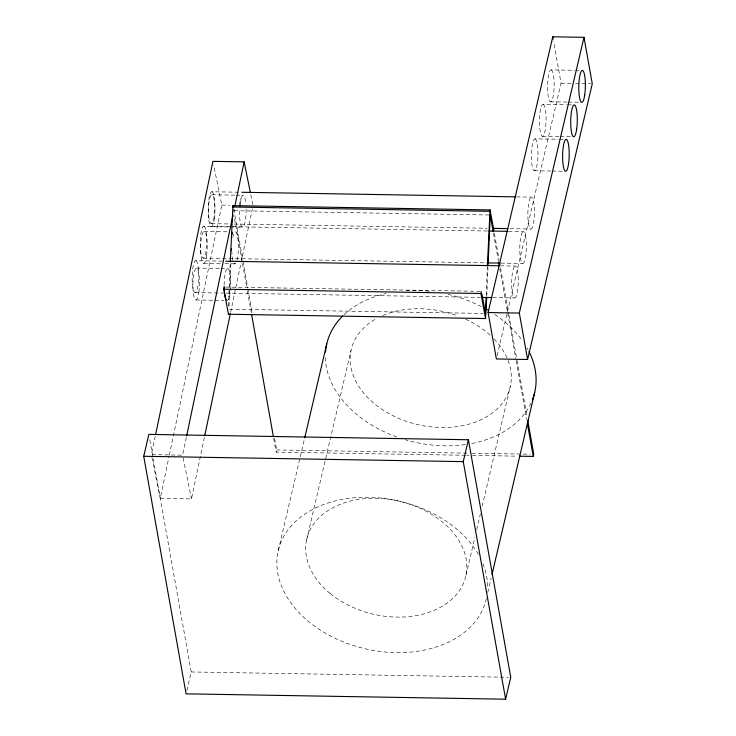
<?xml version="1.0" encoding="UTF-8"?>
<svg xmlns="http://www.w3.org/2000/svg" width="736" height="736" viewBox="0 0 736 736"><rect width="100%" height="100%" fill="white"/><g stroke="black" fill="none" stroke-linecap="round" stroke-linejoin="round"><path stroke-width="0.55" stroke-dasharray="3.68 2.76" d="M228.418 306.084L229.071 290.637M229.2 287.546L230.248 262.826M229.062 306.277L229.761 289.8M229.899 286.497L230.874 263.433M486.174 294.943L487.352 267.131M486.772 296.304L487.977 267.738M155.232 436.319L151.386 454.646L182.602 455.17L186.447 436.834M204.378 437.414L191.48 498.879L160.264 498.355L169.087 456.302M169.308 455.225L221.812 205.068L213.67 165.002M233.735 211.48L234.195 209.318M230.626 312.34L235.603 288.613M235.824 287.537L252.347 208.822M186.852 690.561L191.213 671.959L149.666 438.923M465.538 455.29L276.147 452.125L276.653 449.963L274.215 436.264M278.236 550.73L300.003 457.948M300.26 456.826L304.456 438.941M306.553 540.086L351.017 350.511M497.168 355.617L561.062 83.214L553.592 41.326M465.98 575.35L474.867 537.436M476.698 529.626L480.36 514.013M482.19 506.212L510.444 385.774M487.784 592.462L491.188 577.935M551.209 69.92A15.953 3.284 -89 0 1 553.518 94.236A15.953 3.284 -89 0 1 547.842 93.426A15.953 3.284 -89 0 1 551.209 69.92L574.623 70.306M575.736 70.325L579.085 70.38M561.062 83.214L571.099 83.38M575.552 83.462L591.164 83.72M550.51 101.807L567.235 102.083M568.348 102.102L579.499 102.286M543.131 104.383A15.953 3.284 -89 0 1 545.44 128.708A15.953 3.284 -89 0 1 539.764 127.898A15.953 3.284 -89 0 1 543.131 104.383L566.536 104.779M567.658 104.797L572.111 104.871M542.423 136.27L559.148 136.556M560.262 136.574L571.412 136.758M535.044 138.856A15.953 3.284 -89 0 1 537.354 163.171A15.953 3.284 -89 0 1 531.677 162.362A15.953 3.284 -89 0 1 535.044 138.856L558.458 139.242M559.572 139.26L564.034 139.334M534.336 170.743L551.062 171.019M552.175 171.037L563.325 171.221M211.959 191.765A15.953 3.284 -89 0 1 214.268 216.09A15.953 3.284 -89 0 1 208.592 215.28A15.953 3.284 -89 0 1 211.959 191.765L238.4 192.206M516.552 196.871L531.493 197.119A15.953 3.284 -89 0 1 533.812 221.444A15.953 3.284 -89 0 1 528.126 220.634A15.953 3.284 -89 0 1 531.493 197.119M211.756 194.746L235.17 195.141M236.284 195.16L242.972 195.27M221.812 205.068L229.614 205.197M234.25 210.708L489.063 214.986M211.25 223.652L229.641 223.965M234.241 224.038L487.112 228.28M510.103 228.657L530.794 229.006M203.872 226.237A15.953 3.284 -89 0 1 206.181 250.553A15.953 3.284 -89 0 1 200.505 249.743A15.953 3.284 -89 0 1 203.872 226.237L231.463 226.697M232.613 226.716L487.784 230.994M508.466 231.334L523.416 231.592A15.953 3.284 -89 0 1 525.725 255.907A15.953 3.284 -89 0 1 520.048 255.098A15.953 3.284 -89 0 1 523.416 231.592M211.444 226.66L229.282 226.964M230.396 226.982L242.659 227.185M204.065 231.408L228.592 231.822M203.173 258.124L485.926 262.862M500.866 263.111L522.707 263.479M195.794 260.7A15.953 3.284 -89 0 1 198.104 285.025A15.953 3.284 -89 0 1 192.427 284.216A15.953 3.284 -89 0 1 195.794 260.7L222.226 261.142M500.388 265.806L515.329 266.055A15.953 3.284 -89 0 1 517.638 290.38A15.953 3.284 -89 0 1 511.962 289.57A15.953 3.284 -89 0 1 515.329 266.055M203.752 263.322L220.469 263.608M224.931 263.681L234.968 263.847M196.374 268.07L219.788 268.465M220.901 268.484L227.59 268.594A15.971 3.294 -89 0 1 230.727 284.068A15.971 3.294 -89 0 1 227.268 300.509M225.492 287.058L480.295 291.327M195.086 292.588L224.968 293.094M226.118 293.112L480.139 297.362M492.789 297.574L514.62 297.942M196.052 299.984L213.891 300.288M215.004 300.306L223.928 300.454M229.439 309.194L483.101 313.444M276.653 449.963L469.485 453.201M471.785 453.238L530.316 454.213M466.688 455.317L468.979 455.354M472.42 455.409L517.187 456.164M191.213 671.959L508.456 677.276M250.801 194.663L252.844 204.682M183.154 457.902L191.48 498.879M151.938 457.378L160.264 498.355M494.39 233.45L498.99 259.238M500.489 267.674L508.76 314.06M508.953 315.109L516.654 358.34M517.031 360.447L527.178 417.376M493.414 232.99L498.484 261.39M499.799 268.769L507.5 312M507.693 313.048L515.77 358.386M516.148 360.493L526.682 419.529M233.726 209.19L242.825 260.204M243.009 261.252L247.71 287.61M247.894 288.668L252.218 312.91M234.582 218.997L241.942 260.24M242.503 263.405L246.827 287.656M247.388 290.821L251.335 312.956M273.709 438.417L276.147 452.125M486.358 598.515A106.766 75.762 13.2 0 1 332.902 637.201A106.766 75.762 13.2 0 1 310.344 510.674A106.766 75.762 13.2 0 1 478.556 554.751M482.945 563.804A106.766 75.762 13.2 0 1 487.591 587.742M531.052 402.988A106.766 75.762 13.2 0 1 471.472 443.55M465.456 444.553A106.766 75.762 13.2 0 1 405.104 439.696M396.86 436.991A106.766 75.762 13.2 0 1 325.349 356.454M344.117 314.603A106.766 75.762 13.2 0 1 386.06 293.563M406.318 290.702A106.766 75.762 13.2 0 1 431.885 291.52M447.93 294.363A106.766 75.762 13.2 0 1 482.246 307.022M494.804 314.465A106.766 75.762 13.2 0 1 522.56 340.906M527.059 347.944A106.766 75.762 13.2 0 1 528.052 349.729M494.031 338.992A81.65 57.932 13.2 0 1 481.813 419.327A81.65 57.932 13.2 0 1 369.408 399.28A81.65 57.932 13.2 0 1 377.264 318.164M382.729 315.551A81.65 57.932 13.2 0 1 458.013 316.002M465.575 319.166A81.65 57.932 13.2 0 1 490.222 335.294M224.13 285.053A15.971 3.294 -89 0 1 227.58 268.594M232.788 237.535A15.971 3.294 -89 0 1 237.673 236.817A15.971 3.294 -89 0 1 236.964 260.415M235.925 263.019A15.971 3.294 -89 0 1 233.864 263.074M232.907 260.535A15.971 3.294 -89 0 1 231.886 252.255M241.261 197.791A15.971 3.294 -89 0 1 245.861 203.955M246.109 209.162A15.971 3.294 -89 0 1 242.503 227.194A15.971 3.294 -89 0 1 239.614 208.61M240.368 201.489A15.971 3.294 -89 0 1 240.598 200.293M330.234 593.556A81.65 57.932 13.2 0 0 464.434 580.824A81.65 57.932 13.2 0 0 364.118 498.769A81.65 57.932 13.2 0 0 330.234 593.556M198.895 292.275A15.971 3.294 -89 0 0 196.53 268.07A15.971 3.294 -89 0 0 193.209 291.741A15.971 3.294 -89 0 0 198.895 292.275M206.595 255.613A15.971 3.294 -89 0 0 204.231 231.408A15.971 3.294 -89 0 0 200.9 255.079A15.971 3.294 -89 0 0 206.595 255.613M214.286 218.951A15.971 3.294 -89 0 0 211.922 194.746A15.971 3.294 -89 0 0 208.592 218.417A15.971 3.294 -89 0 0 214.286 218.951"/><path stroke-width="1.1" d="M230.294 261.795L232.944 205.629L490.066 209.935L493.838 230.386M231.408 250.866L231.49 248.805M232.107 234.379L232.19 232.318M232.843 216.872L232.935 214.811M486.045 298.034L485.392 313.49L481.942 294.115M487.398 266.101L490.047 209.935M486.726 297.399L485.558 318.55L480.939 293.498L481.381 291.612M488.115 264.445L489.035 242.816M489.081 241.785L490.213 215.004L493.175 231.61M228.712 313.582L228.408 314.235L223.836 289.193L224.278 287.307M155.682 434.157L212.934 161.359L244.15 161.874L250.249 191.93M186.677 435.758L232.383 217.948M234.867 206.089L244.15 161.874M204.829 435.261L230.396 313.416M143.722 456.283L148.856 434.396L468.39 439.751L510.747 677.313L505.614 699.2L186.079 693.846L143.722 456.283L463.257 461.638L468.39 439.751M304.722 437.828L326.747 343.924M488.106 312.552L552.782 36.8L583.998 37.324L592.278 83.738L527.602 359.49L496.386 358.966L488.106 312.552L519.322 313.067L583.998 37.324M491.979 574.577L534.713 392.362M519.487 456.2L533.26 456.43L533.766 454.278L527.749 420.541M241.84 192.271L515.402 196.852M232.613 207L489.716 211.306M492.862 228.372L507.803 228.62M488.925 231.012L507.316 231.316M487.076 262.881L499.716 263.092M225.676 261.206L499.238 265.788M223.836 289.193L480.939 293.498M481.289 297.39L491.639 297.556M228.427 314.244L485.539 318.55M232.962 205.629L233.183 206.117M552.782 36.8L553.187 39.063M519.322 313.067L527.602 359.49M499.551 262.402L499.928 264.509M498.668 262.448L499.045 264.555M527.427 423.743L533.26 456.43M463.257 461.638L505.614 699.2M251.712 315.063L273.332 436.31M528.982 351.532A106.766 75.762 13.2 0 1 532.34 399.988M325.505 352.084A106.766 75.762 13.2 0 1 342.709 315.956M485.953 309.028A106.766 75.762 13.2 0 1 488.676 310.592M226.32 299.957A15.971 3.294 -89 0 1 224.13 286.617M239.761 206.328A15.971 3.294 -89 0 1 240.258 202.124M240.847 199.198A15.971 3.294 -89 0 1 240.976 198.702M568.569 163.696A15.953 3.284 -89 0 0 566.26 139.38A15.953 3.284 -89 0 0 562.893 162.886A15.953 3.284 -89 0 0 568.569 163.696M576.656 129.223A15.953 3.284 -89 0 0 574.347 104.908A15.953 3.284 -89 0 0 570.98 128.423A15.953 3.284 -89 0 0 576.656 129.223M584.743 94.76A15.953 3.284 -89 0 0 582.424 70.435A15.953 3.284 -89 0 0 579.057 93.95A15.953 3.284 -89 0 0 584.743 94.76"/></g></svg>
